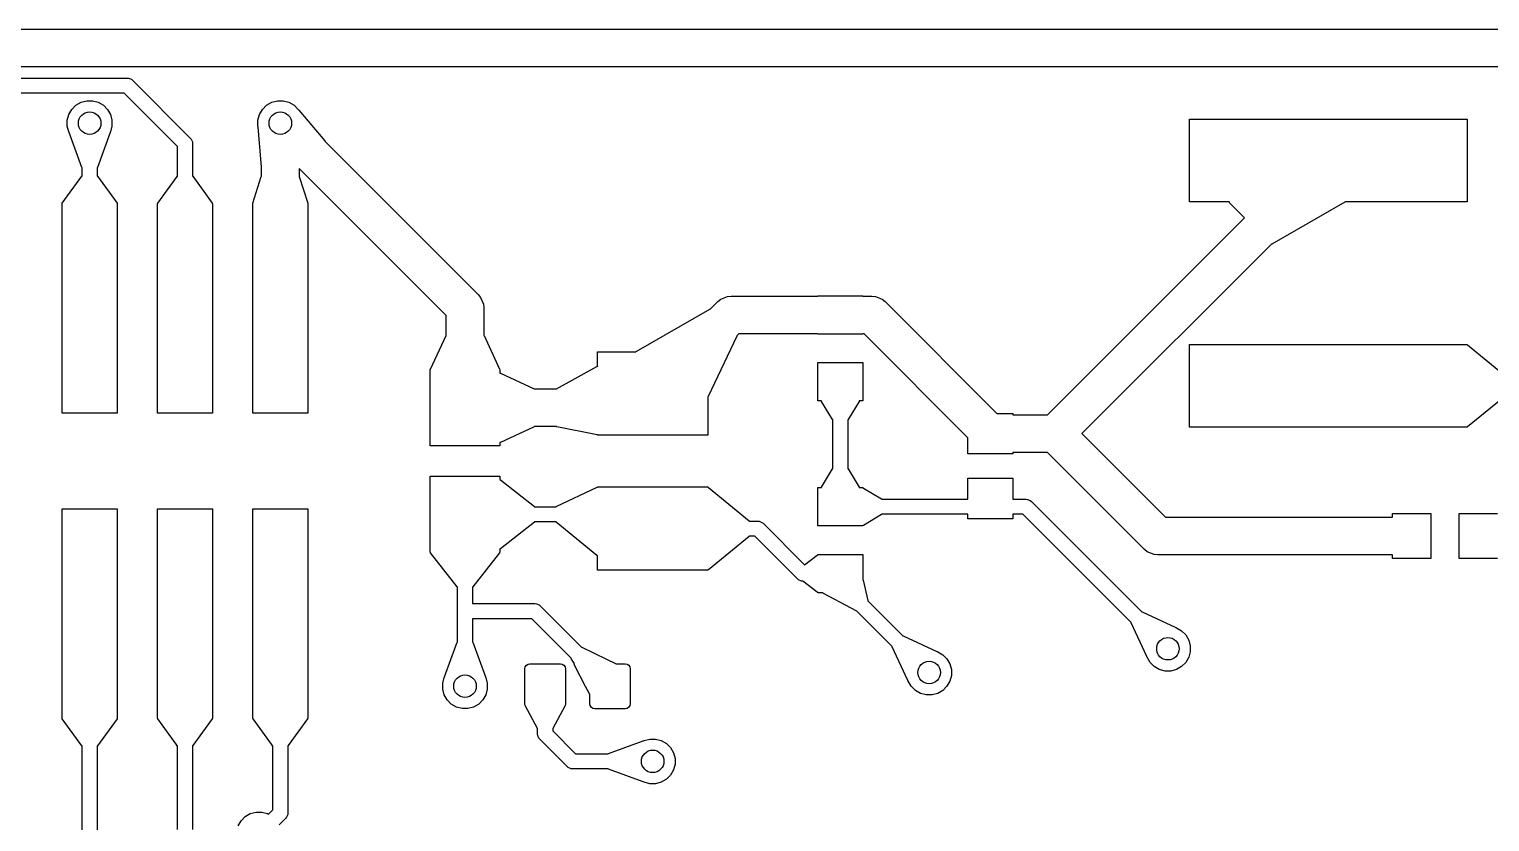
# Model space of a CAD drawing. Header units: inches. Extents: x 2.77 to 6.15, y -3.57 to -1.68.
# Drawn here: x 3.964 to 4.73, y -2.099 to -1.683 of the extents above; entities that cross this region are included whole.
import ezdxf

# ---------------------------------------------------------------- set-up
doc = ezdxf.new("R2010")
doc.units = ezdxf.units.IN
doc.header["$MEASUREMENT"] = 0
doc.layers.add('F.Cu', color=13, linetype='CONTINUOUS', true_color=0xc83434)

msp = doc.modelspace()

# ---------------------------------------------------------------- linework, layer by layer
at = {"layer": 'F.Cu', "linetype": 'CONTINUOUS'}
for p, q in [((3.87795, -1.68307), (4.75126, -1.68307)), ((4.74718, -1.70276), (3.88203, -1.70276)), ((3.93701, -1.70866), (3.99606, -1.70866)), ((3.99606, -1.70866), (4.01575, -1.70866)), ((4.01575, -1.70866), (4.01652, -1.70874)), ((4.01652, -1.70874), (4.01794, -1.70932)), ((4.01794, -1.70932), (4.01853, -1.70981)), ((4.01853, -1.70981), (4.04885, -1.74013)), ((3.99606, -1.71654), (3.93864, -1.71654)), ((3.98669, -1.72509), (3.98887, -1.72291)), ((3.98887, -1.72291), (3.99154, -1.72137)), ((3.99154, -1.72137), (3.99452, -1.72057)), ((3.99452, -1.72057), (3.9976, -1.72057)), ((4.01412, -1.71654), (3.99606, -1.71654)), ((3.9976, -1.72057), (4.00058, -1.72137)), ((4.00058, -1.72137), (4.00325, -1.72291)), ((4.00325, -1.72291), (4.00543, -1.72509)), ((4.04213, -1.74454), (4.01412, -1.71654)), ((4.08669, -1.72509), (4.08887, -1.72291)), ((4.08887, -1.72291), (4.09154, -1.72137)), ((4.09154, -1.72137), (4.09452, -1.72057)), ((4.09452, -1.72057), (4.0976, -1.72057)), ((4.0976, -1.72057), (4.10058, -1.72137)), ((4.10058, -1.72137), (4.10325, -1.72291)), ((4.10325, -1.72291), (4.10543, -1.72509)), ((3.98435, -1.73074), (3.98515, -1.72776)), ((3.98435, -1.73383), (3.98435, -1.73074)), ((3.98515, -1.72776), (3.98669, -1.72509)), ((4.00543, -1.72509), (4.00697, -1.72776)), ((4.00697, -1.72776), (4.00777, -1.73074)), ((4.00777, -1.73074), (4.00777, -1.73383)), ((4.08435, -1.73074), (4.08515, -1.72776)), ((4.08435, -1.73383), (4.08435, -1.73074)), ((4.08515, -1.72776), (4.08669, -1.72509)), ((4.10543, -1.72509), (4.10558, -1.72535)), ((4.10558, -1.72535), (4.10571, -1.72543)), ((4.10571, -1.72543), (4.11938, -1.74163)), ((4.57283, -1.77362), (4.57283, -1.73031)), ((4.57283, -1.73031), (4.7185, -1.73031)), ((4.7185, -1.73031), (4.7185, -1.77362)), ((3.98515, -1.7368), (3.98435, -1.73383)), ((3.98531, -1.73707), (3.98515, -1.7368)), ((3.9853, -1.73721), (3.98531, -1.73707)), ((3.99202, -1.7555), (3.9853, -1.73721)), ((4.00682, -1.73721), (4.00011, -1.7555)), ((4.00697, -1.7368), (4.00682, -1.73707)), ((4.00682, -1.73707), (4.00682, -1.73721)), ((4.00777, -1.73383), (4.00697, -1.7368)), ((4.08443, -1.73412), (4.08435, -1.73383)), ((4.08439, -1.73426), (4.08443, -1.73412)), ((4.08618, -1.75538), (4.08439, -1.73426)), ((4.04213, -1.76005), (4.04213, -1.74454)), ((4.04885, -1.74013), (4.04934, -1.74073)), ((4.04934, -1.74073), (4.04934, -1.74073)), ((4.04934, -1.74073), (4.04992, -1.74215)), ((4.04992, -1.74215), (4.05, -1.74291)), ((4.05, -1.74291), (4.05, -1.76005)), ((4.11938, -1.74163), (4.11941, -1.74171)), ((4.11941, -1.74171), (4.19987, -1.82217)), ((3.98169, -1.77427), (3.99199, -1.76014)), ((3.99199, -1.76014), (3.99213, -1.76005)), ((3.99212, -1.75567), (3.99202, -1.7555)), ((3.99213, -1.75567), (3.99212, -1.75567)), ((3.99213, -1.76005), (3.99213, -1.75567)), ((4.00011, -1.7555), (4, -1.75562)), ((4, -1.75562), (4, -1.76005)), ((4, -1.76005), (4.00009, -1.76008)), ((4.00009, -1.76008), (4.00014, -1.76014)), ((4.00014, -1.76014), (4.01043, -1.77427)), ((4.03174, -1.77421), (4.04193, -1.76021)), ((4.04193, -1.76021), (4.04207, -1.76009)), ((4.04207, -1.76009), (4.04213, -1.76005)), ((4.05, -1.76005), (4.05018, -1.76019)), ((4.05018, -1.76019), (4.06038, -1.7742)), ((4.08162, -1.77426), (4.08609, -1.76036)), ((4.08609, -1.76036), (4.08618, -1.7602)), ((4.08622, -1.75546), (4.08618, -1.75538)), ((4.08618, -1.75538), (4.08618, -1.75538)), ((4.08618, -1.7602), (4.08622, -1.76015)), ((4.08622, -1.76015), (4.08622, -1.75546)), ((4.18307, -1.83321), (4.10591, -1.75605)), ((4.10591, -1.75605), (4.10591, -1.76015)), ((4.10591, -1.76015), (4.10597, -1.76021)), ((4.10597, -1.76021), (4.10598, -1.76022)), ((4.10598, -1.76022), (4.10602, -1.76032)), ((4.10602, -1.76032), (4.1105, -1.77426)), ((3.98156, -1.88445), (3.98156, -1.77445)), ((3.98156, -1.77445), (3.98165, -1.77445)), ((3.98165, -1.77445), (3.98167, -1.77431)), ((3.98167, -1.77431), (3.98169, -1.77427)), ((4.01043, -1.77427), (4.01048, -1.77445)), ((4.01048, -1.77445), (4.01056, -1.77445)), ((4.01056, -1.77445), (4.01056, -1.88445)), ((4.03156, -1.88445), (4.03156, -1.77445)), ((4.03156, -1.77445), (4.03165, -1.77445)), ((4.03165, -1.77442), (4.03174, -1.77421)), ((4.03165, -1.77445), (4.03165, -1.77442)), ((4.06038, -1.7742), (4.06046, -1.77436)), ((4.06046, -1.77436), (4.06048, -1.77445)), ((4.06048, -1.77445), (4.06056, -1.77445)), ((4.06056, -1.77445), (4.06056, -1.88445)), ((4.08156, -1.88445), (4.08156, -1.77445)), ((4.08156, -1.77445), (4.0816, -1.77445)), ((4.0816, -1.77439), (4.08162, -1.77426)), ((4.0816, -1.77445), (4.0816, -1.77439)), ((4.1105, -1.77426), (4.11052, -1.77439)), ((4.11052, -1.77439), (4.11053, -1.77445)), ((4.11053, -1.77445), (4.11056, -1.77445)), ((4.11056, -1.77445), (4.11056, -1.88445)), ((4.59381, -1.77362), (4.57283, -1.77362)), ((4.59375, -1.77378), (4.59381, -1.77362)), ((4.59388, -1.77411), (4.59375, -1.77378)), ((4.60174, -1.78197), (4.59388, -1.77411)), ((4.65429, -1.77382), (4.61597, -1.79572)), ((4.65446, -1.77362), (4.65429, -1.77382)), ((4.7185, -1.77362), (4.65446, -1.77362)), ((4.49844, -1.88528), (4.60174, -1.78197)), ((4.61582, -1.79574), (4.51644, -1.89512)), ((4.61597, -1.79572), (4.61582, -1.79574)), ((4.19987, -1.82217), (4.2011, -1.82367)), ((4.33056, -1.82322), (4.33248, -1.82303)), ((4.33248, -1.82303), (4.37795, -1.82303)), ((4.37795, -1.82303), (4.37795, -1.82283)), ((4.37795, -1.82283), (4.40157, -1.82283)), ((4.40157, -1.82283), (4.40157, -1.82303)), ((4.40157, -1.82303), (4.40626, -1.82303)), ((4.40626, -1.82303), (4.40818, -1.82322)), ((4.2011, -1.82367), (4.2011, -1.82367)), ((4.2011, -1.82367), (4.20257, -1.82721)), ((4.20257, -1.82721), (4.20276, -1.82913)), ((4.20276, -1.82913), (4.20276, -1.84347)), ((4.28264, -1.85196), (4.32137, -1.82993)), ((4.32137, -1.82993), (4.32153, -1.82991)), ((4.32153, -1.82991), (4.32552, -1.82591)), ((4.32552, -1.82591), (4.32701, -1.82469)), ((4.32701, -1.82469), (4.33056, -1.82322)), ((4.32701, -1.82469), (4.32701, -1.82469)), ((4.40818, -1.82322), (4.41173, -1.82469)), ((4.41173, -1.82469), (4.41173, -1.82469)), ((4.41173, -1.82469), (4.41322, -1.82591)), ((4.41322, -1.82591), (4.47179, -1.88449)), ((4.18307, -1.8435), (4.18307, -1.83321)), ((4.17474, -1.86137), (4.18295, -1.84361)), ((4.18295, -1.84361), (4.18307, -1.8435)), ((4.20276, -1.84347), (4.20279, -1.84348)), ((4.20279, -1.84348), (4.20288, -1.84361)), ((4.20288, -1.84361), (4.21109, -1.86137)), ((4.33546, -1.84397), (4.32041, -1.8757)), ((4.3355, -1.84377), (4.33546, -1.84397)), ((4.33656, -1.84272), (4.3355, -1.84377)), ((4.3355, -1.84377), (4.3355, -1.84377)), ((4.37795, -1.84272), (4.33656, -1.84272)), ((4.37795, -1.84291), (4.37795, -1.84272)), ((4.40157, -1.84291), (4.37795, -1.84291)), ((4.40218, -1.84272), (4.40157, -1.84272)), ((4.40157, -1.84272), (4.40157, -1.84291)), ((4.45669, -1.89723), (4.40218, -1.84272)), ((4.2624, -1.85982), (4.2624, -1.85217)), ((4.2624, -1.85217), (4.28246, -1.85217)), ((4.28246, -1.85217), (4.28264, -1.85196)), ((4.57283, -1.89173), (4.57283, -1.84843)), ((4.57283, -1.84843), (4.7185, -1.84843)), ((4.7185, -1.84843), (4.7185, -1.84852)), ((4.7185, -1.84852), (4.71862, -1.84854)), ((4.71862, -1.84854), (4.71869, -1.84858)), ((4.71869, -1.84858), (4.73999, -1.86601)), ((4.17469, -1.86155), (4.17474, -1.86137)), ((4.21109, -1.86137), (4.2111, -1.86165)), ((4.24084, -1.87153), (4.26206, -1.85987)), ((4.26206, -1.85987), (4.26223, -1.85982)), ((4.26223, -1.85982), (4.26235, -1.85981)), ((4.26235, -1.85981), (4.2624, -1.85982)), ((4.37795, -1.87795), (4.37795, -1.85787)), ((4.37795, -1.85787), (4.40157, -1.85787)), ((4.40157, -1.85787), (4.40157, -1.87795)), ((4.17461, -1.90142), (4.17461, -1.86165)), ((4.17461, -1.86165), (4.17473, -1.86165)), ((4.17473, -1.86165), (4.17469, -1.86155)), ((4.2111, -1.86165), (4.21122, -1.86165)), ((4.21122, -1.86165), (4.21122, -1.86337)), ((4.21122, -1.86337), (4.21146, -1.86335)), ((4.21146, -1.86335), (4.21146, -1.86335)), ((4.21146, -1.86335), (4.21156, -1.86338)), ((4.21156, -1.86338), (4.22918, -1.87153)), ((4.22918, -1.87153), (4.22932, -1.87164)), ((4.22932, -1.87164), (4.22937, -1.87169)), ((4.22937, -1.87169), (4.2407, -1.87169)), ((4.2407, -1.87169), (4.24084, -1.87153)), ((4.32041, -1.8757), (4.32028, -1.87582)), ((4.32028, -1.87582), (4.32028, -1.89587)), ((4.73999, -1.87416), (4.71869, -1.89158)), ((4.37986, -1.87795), (4.37795, -1.87795)), ((4.37991, -1.87826), (4.37986, -1.87795)), ((4.38569, -1.88777), (4.37991, -1.87826)), ((4.39962, -1.87826), (4.39384, -1.88777)), ((4.39968, -1.87802), (4.39962, -1.87826)), ((4.40157, -1.87795), (4.39965, -1.87795)), ((4.39965, -1.87795), (4.39968, -1.87802)), ((4.01056, -1.88445), (3.98156, -1.88445)), ((4.06056, -1.88445), (4.03156, -1.88445)), ((4.11056, -1.88445), (4.08156, -1.88445)), ((4.22921, -1.89152), (4.21159, -1.89967)), ((4.22935, -1.89138), (4.22921, -1.89152)), ((4.24081, -1.89138), (4.22935, -1.89138)), ((4.24084, -1.8914), (4.24081, -1.89138)), ((4.24101, -1.89147), (4.24084, -1.8914)), ((4.26217, -1.89582), (4.24101, -1.89147)), ((4.38576, -1.88786), (4.38569, -1.88777)), ((4.38583, -1.88788), (4.38576, -1.88786)), ((4.38583, -1.91351), (4.38583, -1.88788)), ((4.39384, -1.88777), (4.3937, -1.88787)), ((4.3937, -1.88787), (4.3937, -1.91349)), ((4.47179, -1.88449), (4.48031, -1.88449)), ((4.48031, -1.88449), (4.48031, -1.88528)), ((4.48031, -1.88528), (4.49844, -1.88528)), ((4.7185, -1.89173), (4.57283, -1.89173)), ((4.71869, -1.89158), (4.7185, -1.89163)), ((4.7185, -1.89163), (4.7185, -1.89173)), ((4.21159, -1.89967), (4.21142, -1.89971)), ((4.26232, -1.89582), (4.26217, -1.89582)), ((4.2624, -1.89581), (4.26232, -1.89582)), ((4.2624, -1.89587), (4.2624, -1.89581)), ((4.32028, -1.89587), (4.2624, -1.89587)), ((4.45669, -1.90575), (4.45669, -1.89723)), ((4.51644, -1.89512), (4.5603, -1.93898)), ((4.21122, -1.90142), (4.17461, -1.90142)), ((4.2113, -1.89972), (4.21122, -1.89969)), ((4.21122, -1.89969), (4.21122, -1.90142)), ((4.21142, -1.89971), (4.2113, -1.89972)), ((4.48031, -1.90575), (4.45669, -1.90575)), ((4.49844, -1.90496), (4.48031, -1.90496)), ((4.48031, -1.90496), (4.48031, -1.90575)), ((4.54926, -1.95578), (4.49844, -1.90496)), ((4.37991, -1.92312), (4.38569, -1.91361)), ((4.38569, -1.91361), (4.38583, -1.91351)), ((4.3937, -1.91349), (4.39377, -1.91352)), ((4.39377, -1.91352), (4.39384, -1.91361)), ((4.39384, -1.91361), (4.39962, -1.92312)), ((4.17461, -1.95724), (4.17461, -1.91748)), ((4.17461, -1.91748), (4.21122, -1.91748)), ((4.21122, -1.91748), (4.21122, -1.91922)), ((4.21122, -1.91922), (4.21126, -1.91921)), ((4.21126, -1.91921), (4.21154, -1.91931)), ((4.21154, -1.91931), (4.22935, -1.93329)), ((4.45669, -1.92953), (4.45669, -1.9185)), ((4.45669, -1.9185), (4.48031, -1.9185)), ((4.48031, -1.9185), (4.48031, -1.92953)), ((4.24081, -1.9333), (4.2622, -1.92313)), ((4.2622, -1.92313), (4.2624, -1.92312)), ((4.2624, -1.92312), (4.2624, -1.92303)), ((4.2624, -1.92303), (4.32028, -1.92303)), ((4.32028, -1.92303), (4.32028, -1.92321)), ((4.32028, -1.92321), (4.32047, -1.92323)), ((4.32047, -1.92323), (4.3205, -1.92324)), ((4.3205, -1.92324), (4.3206, -1.9233)), ((4.3206, -1.9233), (4.34189, -1.94075)), ((4.37795, -1.9435), (4.37795, -1.92343)), ((4.37795, -1.92343), (4.37987, -1.92343)), ((4.37984, -1.92335), (4.37991, -1.92312)), ((4.37987, -1.92343), (4.37984, -1.92335)), ((4.39962, -1.92312), (4.39966, -1.92343)), ((4.39966, -1.92343), (4.40157, -1.92343)), ((4.40157, -1.92343), (4.40157, -1.92358)), ((4.40157, -1.92358), (4.4018, -1.92358)), ((4.4018, -1.92358), (4.40181, -1.92358)), ((4.40181, -1.92358), (4.4019, -1.92363)), ((4.4019, -1.92363), (4.41131, -1.92935)), ((4.41131, -1.92935), (4.41145, -1.92947)), ((4.41145, -1.92947), (4.41149, -1.92953)), ((4.41149, -1.92953), (4.45669, -1.92953)), ((4.48031, -1.92953), (4.48717, -1.92953)), ((4.48717, -1.92953), (4.48793, -1.9296)), ((4.48793, -1.9296), (4.48935, -1.93019)), ((4.48935, -1.93019), (4.48995, -1.93068)), ((3.98156, -2.04445), (3.98156, -1.93445)), ((3.98156, -1.93445), (4.01056, -1.93445)), ((4.01056, -1.93445), (4.01056, -2.04445)), ((4.03156, -2.04445), (4.03156, -1.93445)), ((4.03156, -1.93445), (4.06056, -1.93445)), ((4.06056, -1.93445), (4.06056, -2.04445)), ((4.08156, -2.04445), (4.08156, -1.93445)), ((4.08156, -1.93445), (4.11056, -1.93445)), ((4.11056, -1.93445), (4.11056, -2.04445)), ((4.22935, -1.93329), (4.22943, -1.93343)), ((4.22943, -1.93343), (4.24067, -1.93343)), ((4.24067, -1.93343), (4.24069, -1.93339)), ((4.24069, -1.93339), (4.24081, -1.9333)), ((4.41134, -1.93757), (4.40194, -1.94328)), ((4.41148, -1.9374), (4.41134, -1.93757)), ((4.45669, -1.9374), (4.41148, -1.9374)), ((4.45669, -1.93976), (4.45669, -1.9374)), ((4.48553, -1.9374), (4.48031, -1.9374)), ((4.48031, -1.9374), (4.48031, -1.93976)), ((4.54229, -1.99415), (4.48553, -1.9374)), ((4.48995, -1.93068), (4.54782, -1.98855)), ((4.67933, -1.93898), (4.67933, -1.93701)), ((4.67933, -1.93701), (4.69941, -1.93701)), ((4.69941, -1.93701), (4.69941, -1.96063)), ((4.71437, -1.96063), (4.71437, -1.93701)), ((4.71437, -1.93701), (4.73445, -1.93701)), ((4.22935, -1.94144), (4.21154, -1.95542)), ((4.22939, -1.9414), (4.22935, -1.94144)), ((4.22943, -1.9413), (4.22939, -1.9414)), ((4.24065, -1.9413), (4.22943, -1.9413)), ((4.24072, -1.94144), (4.24065, -1.9413)), ((4.26212, -1.95898), (4.24072, -1.94144)), ((4.34189, -1.94075), (4.342, -1.94089)), ((4.342, -1.94089), (4.34203, -1.94094)), ((4.34203, -1.94094), (4.34646, -1.94094)), ((4.34646, -1.94094), (4.34722, -1.94102)), ((4.34722, -1.94102), (4.34864, -1.94161)), ((4.34864, -1.94161), (4.34924, -1.9421)), ((4.34924, -1.9421), (4.371, -1.96385)), ((4.40157, -1.9435), (4.37795, -1.9435)), ((4.40166, -1.94336), (4.40157, -1.94335)), ((4.40157, -1.94335), (4.40157, -1.9435)), ((4.40177, -1.94335), (4.40166, -1.94336)), ((4.40194, -1.94328), (4.40177, -1.94335)), ((4.48031, -1.93976), (4.45669, -1.93976)), ((4.5603, -1.93898), (4.67933, -1.93898)), ((4.3419, -1.949), (4.32063, -1.96644)), ((4.34203, -1.94882), (4.3419, -1.949)), ((4.34204, -1.94882), (4.34203, -1.94882)), ((4.34483, -1.94882), (4.34204, -1.94882)), ((4.36729, -1.97129), (4.34483, -1.94882)), ((4.17476, -1.95724), (4.17461, -1.95724)), ((4.17485, -1.95755), (4.17476, -1.95724)), ((4.18884, -1.97537), (4.17485, -1.95755)), ((4.21098, -1.95755), (4.19699, -1.97537)), ((4.21108, -1.95729), (4.21098, -1.95755)), ((4.21122, -1.95724), (4.21106, -1.95724)), ((4.21106, -1.95724), (4.21108, -1.95729)), ((4.21154, -1.95542), (4.21122, -1.95551)), ((4.21122, -1.95551), (4.21122, -1.95724)), ((4.26235, -1.95908), (4.26212, -1.95898)), ((4.2624, -1.95907), (4.26235, -1.95908)), ((4.2624, -1.96673), (4.2624, -1.95907)), ((4.371, -1.96385), (4.37759, -1.95875)), ((4.37759, -1.95875), (4.37775, -1.95867)), ((4.37775, -1.95867), (4.37784, -1.95864)), ((4.37784, -1.95864), (4.37795, -1.95865)), ((4.37795, -1.95865), (4.37795, -1.95846)), ((4.37795, -1.95846), (4.40157, -1.95846)), ((4.40157, -1.95846), (4.40157, -1.9717)), ((4.55075, -1.957), (4.54926, -1.95578)), ((4.5543, -1.95847), (4.55075, -1.957)), ((4.55075, -1.957), (4.55075, -1.957)), ((4.55622, -1.95866), (4.5543, -1.95847)), ((4.67933, -1.95866), (4.55622, -1.95866)), ((4.67933, -1.96063), (4.67933, -1.95866)), ((4.69941, -1.96063), (4.67933, -1.96063)), ((4.73445, -1.96063), (4.71437, -1.96063)), ((4.32028, -1.96673), (4.2624, -1.96673)), ((4.32037, -1.96656), (4.32028, -1.96655)), ((4.32028, -1.96655), (4.32028, -1.96673)), ((4.32047, -1.96653), (4.32037, -1.96656)), ((4.32063, -1.96644), (4.32047, -1.96653)), ((4.18887, -1.97542), (4.18884, -1.97537)), ((4.18898, -1.97546), (4.18887, -1.97542)), ((4.18898, -1.98819), (4.18898, -1.97546)), ((4.19699, -1.97537), (4.19685, -1.97545)), ((4.19685, -1.97545), (4.19685, -1.98425)), ((4.36789, -1.97178), (4.36729, -1.97129)), ((4.36931, -1.97237), (4.36789, -1.97178)), ((4.37008, -1.97244), (4.36931, -1.97237)), ((4.3776, -1.97827), (4.37008, -1.97244)), ((4.40157, -1.9717), (4.40162, -1.97174)), ((4.40162, -1.97174), (4.40163, -1.97176)), ((4.40163, -1.97176), (4.40167, -1.97188)), ((4.40167, -1.97188), (4.40425, -1.98252)), ((4.37772, -1.97834), (4.3776, -1.97827)), ((4.37774, -1.97835), (4.37772, -1.97834)), ((4.37775, -1.97835), (4.37774, -1.97835)), ((4.37795, -1.97836), (4.37775, -1.97835)), ((4.37795, -1.97854), (4.37795, -1.97836)), ((4.38063, -1.97854), (4.37795, -1.97854)), ((4.38067, -1.9787), (4.38063, -1.97854)), ((4.38072, -1.97875), (4.38067, -1.9787)), ((4.38086, -1.97887), (4.38072, -1.97875)), ((4.39541, -1.98664), (4.38086, -1.97887)), ((4.40426, -1.9827), (4.40424, -1.98277)), ((4.40424, -1.98277), (4.42255, -2.00107)), ((4.40425, -1.98252), (4.40426, -1.9827)), ((4.18898, -2.00422), (4.18898, -1.98819)), ((4.19685, -1.98425), (4.22961, -1.98425)), ((4.22961, -1.98425), (4.23037, -1.98433)), ((4.23037, -1.98433), (4.23179, -1.98492)), ((4.23179, -1.98492), (4.23239, -1.98541)), ((4.23239, -1.98541), (4.25406, -2.00707)), ((4.39838, -1.98822), (4.39541, -1.98664)), ((4.39841, -1.98824), (4.39838, -1.98822)), ((4.39846, -1.98826), (4.39841, -1.98824)), ((4.39847, -1.98826), (4.39846, -1.98826)), ((4.39852, -1.98828), (4.39847, -1.98826)), ((4.39847, -1.98826), (4.39847, -1.98826)), ((4.39853, -1.98828), (4.39852, -1.98828)), ((4.39861, -1.98828), (4.39853, -1.98828)), ((4.41701, -2.00667), (4.39861, -1.98828)), ((4.54782, -1.98855), (4.54783, -1.98855)), ((4.54783, -1.98855), (4.54802, -1.98859)), ((4.54802, -1.98859), (4.5657, -1.99678)), ((4.22798, -1.99213), (4.19685, -1.99213)), ((4.19685, -1.99213), (4.19685, -2.00423)), ((4.24849, -2.01264), (4.22798, -1.99213)), ((4.54229, -1.99432), (4.54229, -1.99415)), ((4.55048, -2.012), (4.54229, -1.99432)), ((4.5657, -1.99678), (4.56579, -1.99688)), ((4.56579, -1.99688), (4.56609, -1.99696)), ((4.56609, -1.99696), (4.56876, -1.9985)), ((4.56876, -1.9985), (4.57095, -2.00068)), ((4.18218, -2.02254), (4.18883, -2.00443)), ((4.18883, -2.00443), (4.18893, -2.00427)), ((4.18893, -2.00427), (4.18898, -2.00422)), ((4.19685, -2.00423), (4.19693, -2.0043)), ((4.19693, -2.0043), (4.19693, -2.0043)), ((4.19693, -2.0043), (4.19698, -2.00439)), ((4.19698, -2.00439), (4.20364, -2.02254)), ((4.41702, -2.00684), (4.41701, -2.00667)), ((4.4252, -2.02452), (4.41702, -2.00684)), ((4.42255, -2.00107), (4.42255, -2.00107)), ((4.42255, -2.00107), (4.42274, -2.00111)), ((4.42274, -2.00111), (4.44042, -2.0093)), ((4.57095, -2.00068), (4.57249, -2.00335)), ((4.57249, -2.00335), (4.57328, -2.00633)), ((4.57328, -2.00633), (4.57328, -2.00942)), ((4.2485, -2.01271), (4.24849, -2.01264)), ((4.24855, -2.01288), (4.2485, -2.01271)), ((4.24876, -2.01331), (4.24855, -2.01288)), ((4.24878, -2.01333), (4.24876, -2.01331)), ((4.24879, -2.01335), (4.24878, -2.01333)), ((4.2488, -2.01337), (4.24879, -2.01335)), ((4.25016, -2.01541), (4.2488, -2.01337)), ((4.25406, -2.00707), (4.25416, -2.00706)), ((4.25416, -2.00706), (4.25416, -2.00706)), ((4.25416, -2.00706), (4.25417, -2.00707)), ((4.25417, -2.00707), (4.25423, -2.00709)), ((4.25423, -2.00709), (4.25423, -2.00709)), ((4.25423, -2.00709), (4.25423, -2.00709)), ((4.25423, -2.00709), (4.25426, -2.0071)), ((4.25426, -2.0071), (4.26716, -2.01332)), ((4.26716, -2.01332), (4.27177, -2.01554)), ((4.44042, -2.0093), (4.44052, -2.0094)), ((4.44052, -2.0094), (4.44082, -2.00948)), ((4.44082, -2.00948), (4.44349, -2.01102)), ((4.44349, -2.01102), (4.44567, -2.0132)), ((4.44567, -2.0132), (4.44721, -2.01587)), ((4.55058, -2.0121), (4.55048, -2.012)), ((4.55066, -2.01239), (4.55058, -2.0121)), ((4.5522, -2.01506), (4.55066, -2.01239)), ((4.57249, -2.01239), (4.57095, -2.01506)), ((4.57328, -2.00942), (4.57249, -2.01239)), ((4.22433, -2.01841), (4.22453, -2.01739)), ((4.22433, -2.03671), (4.22433, -2.01841)), ((4.22453, -2.01739), (4.22511, -2.01653)), ((4.22511, -2.01653), (4.22597, -2.01595)), ((4.22597, -2.01595), (4.22699, -2.01575)), ((4.22699, -2.01575), (4.24293, -2.01575)), ((4.24293, -2.01575), (4.24395, -2.01595)), ((4.24395, -2.01595), (4.24481, -2.01653)), ((4.24481, -2.01653), (4.24539, -2.01739)), ((4.24539, -2.01739), (4.24559, -2.01841)), ((4.24559, -2.01841), (4.24559, -2.03671)), ((4.25025, -2.01585), (4.25016, -2.01541)), ((4.25035, -2.01633), (4.25025, -2.01585)), ((4.25036, -2.01639), (4.25035, -2.01633)), ((4.25039, -2.01645), (4.25036, -2.01639)), ((4.25041, -2.01651), (4.25039, -2.01645)), ((4.25616, -2.0277), (4.25041, -2.01651)), ((4.27177, -2.01554), (4.27192, -2.01565)), ((4.27192, -2.01565), (4.27198, -2.01572)), ((4.27198, -2.01572), (4.27199, -2.01575)), ((4.27199, -2.01575), (4.27695, -2.01575)), ((4.27695, -2.01575), (4.27797, -2.01595)), ((4.27797, -2.01595), (4.27883, -2.01653)), ((4.27883, -2.01653), (4.2794, -2.01739)), ((4.2794, -2.01739), (4.27961, -2.01841)), ((4.27961, -2.01841), (4.27961, -2.03671)), ((4.44721, -2.01587), (4.44801, -2.01885)), ((4.44801, -2.02194), (4.44721, -2.02491)), ((4.44801, -2.01885), (4.44801, -2.02194)), ((4.55438, -2.01724), (4.5522, -2.01506)), ((4.55705, -2.01879), (4.55438, -2.01724)), ((4.56003, -2.01958), (4.55705, -2.01879)), ((4.56312, -2.01958), (4.56003, -2.01958)), ((4.56609, -2.01879), (4.56312, -2.01958)), ((4.56876, -2.01724), (4.56609, -2.01879)), ((4.57095, -2.01506), (4.56876, -2.01724)), ((4.1812, -2.02602), (4.182, -2.02304)), ((4.1812, -2.0291), (4.1812, -2.02602)), ((4.182, -2.03208), (4.1812, -2.0291)), ((4.182, -2.02304), (4.18215, -2.02277)), ((4.18215, -2.02271), (4.18218, -2.02255)), ((4.18215, -2.02272), (4.18215, -2.02271)), ((4.18215, -2.02277), (4.18215, -2.02272)), ((4.18218, -2.02255), (4.18218, -2.02254)), ((4.20364, -2.02254), (4.20367, -2.02272)), ((4.20367, -2.02272), (4.20367, -2.02277)), ((4.20367, -2.02277), (4.20383, -2.02304)), ((4.20383, -2.02304), (4.20462, -2.02602)), ((4.20462, -2.0291), (4.20383, -2.03208)), ((4.20462, -2.02602), (4.20462, -2.0291)), ((4.25812, -2.03151), (4.25616, -2.0277)), ((4.42531, -2.02462), (4.4252, -2.02452)), ((4.42539, -2.02491), (4.42531, -2.02462)), ((4.42693, -2.02758), (4.42539, -2.02491)), ((4.42911, -2.02976), (4.42693, -2.02758)), ((4.43178, -2.03131), (4.42911, -2.02976)), ((4.44349, -2.02976), (4.44082, -2.03131)), ((4.44567, -2.02758), (4.44349, -2.02976)), ((4.44721, -2.02491), (4.44567, -2.02758)), ((4.18354, -2.03475), (4.182, -2.03208)), ((4.18572, -2.03693), (4.18354, -2.03475)), ((4.18839, -2.03847), (4.18572, -2.03693)), ((4.2001, -2.03693), (4.19743, -2.03847)), ((4.20228, -2.03475), (4.2001, -2.03693)), ((4.20383, -2.03208), (4.20228, -2.03475)), ((4.22453, -2.03773), (4.22433, -2.03671)), ((4.24559, -2.03671), (4.24539, -2.03773)), ((4.25821, -2.03164), (4.25812, -2.03151)), ((4.25825, -2.03168), (4.25821, -2.03164)), ((4.25835, -2.03171), (4.25825, -2.03168)), ((4.25835, -2.03671), (4.25835, -2.03171)), ((4.25855, -2.03773), (4.25835, -2.03671)), ((4.27961, -2.03671), (4.2794, -2.03773)), ((4.43476, -2.0321), (4.43178, -2.03131)), ((4.43784, -2.0321), (4.43476, -2.0321)), ((4.44082, -2.03131), (4.43784, -2.0321)), ((3.98165, -2.04445), (3.98156, -2.04445)), ((3.98169, -2.04463), (3.98165, -2.04445)), ((3.99199, -2.05876), (3.98169, -2.04463)), ((4.01043, -2.04463), (4.00014, -2.05876)), ((4.01046, -2.04459), (4.01043, -2.04463)), ((4.01048, -2.04445), (4.01046, -2.04459)), ((4.01056, -2.04445), (4.01048, -2.04445)), ((4.03165, -2.04445), (4.03156, -2.04445)), ((4.03167, -2.04454), (4.03165, -2.04445)), ((4.03175, -2.0447), (4.03167, -2.04454)), ((4.04136, -2.0579), (4.03175, -2.0447)), ((4.06039, -2.04469), (4.05019, -2.05869)), ((4.06047, -2.04448), (4.06039, -2.04469)), ((4.06048, -2.04445), (4.06047, -2.04448)), ((4.06056, -2.04445), (4.06048, -2.04445)), ((4.08165, -2.04445), (4.08156, -2.04445)), ((4.08167, -2.04454), (4.08165, -2.04445)), ((4.08175, -2.0447), (4.08167, -2.04454)), ((4.09136, -2.0579), (4.08175, -2.0447)), ((4.11039, -2.04469), (4.10019, -2.05869)), ((4.11047, -2.04448), (4.11039, -2.04469)), ((4.11048, -2.04445), (4.11047, -2.04448)), ((4.11056, -2.04445), (4.11048, -2.04445)), ((4.19137, -2.03927), (4.18839, -2.03847)), ((4.19446, -2.03927), (4.19137, -2.03927)), ((4.19743, -2.03847), (4.19446, -2.03927)), ((4.22469, -2.03796), (4.22453, -2.03773)), ((4.22469, -2.03803), (4.22469, -2.03796)), ((4.23089, -2.04975), (4.22469, -2.03803)), ((4.24523, -2.03803), (4.23903, -2.04975)), ((4.24525, -2.03793), (4.24523, -2.03803)), ((4.24539, -2.03773), (4.24525, -2.03793)), ((4.25912, -2.03859), (4.25855, -2.03773)), ((4.25999, -2.03917), (4.25912, -2.03859)), ((4.261, -2.03937), (4.25999, -2.03917)), ((4.27695, -2.03937), (4.261, -2.03937)), ((4.27797, -2.03917), (4.27695, -2.03937)), ((4.27883, -2.03859), (4.27797, -2.03917)), ((4.2794, -2.03773), (4.27883, -2.03859)), ((4.23098, -2.04987), (4.23089, -2.04975)), ((4.23102, -2.04989), (4.23098, -2.04987)), ((4.23102, -2.0526), (4.23102, -2.04989)), ((4.2311, -2.05337), (4.23102, -2.0526)), ((4.23903, -2.04975), (4.2389, -2.04986)), ((4.2389, -2.04986), (4.2389, -2.05097)), ((4.2389, -2.05097), (4.25092, -2.06299)), ((3.99203, -2.05881), (3.99199, -2.05876)), ((3.99213, -2.05885), (3.99203, -2.05881)), ((3.99213, -2.30922), (3.99213, -2.05885)), ((4.00014, -2.05876), (4, -2.05884)), ((4, -2.05884), (4, -2.34035)), ((4.04195, -2.05871), (4.04136, -2.0579)), ((4.04213, -2.05884), (4.04195, -2.05871)), ((4.04213, -2.10264), (4.04213, -2.05884)), ((4.05006, -2.05881), (4.05, -2.05884)), ((4.05, -2.05884), (4.05, -2.1026)), ((4.05019, -2.05869), (4.05006, -2.05881)), ((4.09195, -2.05871), (4.09136, -2.0579)), ((4.09213, -2.05884), (4.09195, -2.05871)), ((4.09213, -2.09239), (4.09213, -2.05884)), ((4.10006, -2.05881), (4.1, -2.05884)), ((4.1, -2.05884), (4.1, -2.09402)), ((4.10019, -2.05869), (4.10006, -2.05881)), ((4.23169, -2.05479), (4.2311, -2.05337)), ((4.23218, -2.05538), (4.23169, -2.05479)), ((4.24651, -2.06971), (4.23218, -2.05538)), ((4.26812, -2.06288), (4.28641, -2.05617)), ((4.28641, -2.05617), (4.28655, -2.05617)), ((4.28655, -2.05617), (4.28682, -2.05602)), ((4.28682, -2.05602), (4.2898, -2.05522)), ((4.2898, -2.05522), (4.29288, -2.05522)), ((4.29288, -2.05522), (4.29586, -2.05602)), ((4.29586, -2.05602), (4.29853, -2.05756)), ((4.29853, -2.05756), (4.30071, -2.05974)), ((4.30071, -2.05974), (4.30225, -2.06241)), ((4.25092, -2.06299), (4.26795, -2.06299)), ((4.26795, -2.06299), (4.26812, -2.06288)), ((4.26795, -2.06299), (4.26795, -2.06299)), ((4.30225, -2.06241), (4.30305, -2.06539)), ((4.30305, -2.06539), (4.30305, -2.06847)), ((4.2471, -2.0702), (4.24651, -2.06971)), ((4.24852, -2.07079), (4.2471, -2.0702)), ((4.24929, -2.07087), (4.24852, -2.07079)), ((4.268, -2.07087), (4.24929, -2.07087)), ((4.26812, -2.07098), (4.268, -2.07087)), ((4.28641, -2.07769), (4.26812, -2.07098)), ((4.30071, -2.07412), (4.29853, -2.0763)), ((4.30225, -2.07145), (4.30071, -2.07412)), ((4.30305, -2.06847), (4.30225, -2.07145)), ((4.28655, -2.07769), (4.28641, -2.07769)), ((4.28682, -2.07784), (4.28655, -2.07769)), ((4.2898, -2.07864), (4.28682, -2.07784)), ((4.29288, -2.07864), (4.2898, -2.07864)), ((4.29586, -2.07784), (4.29288, -2.07864)), ((4.29853, -2.0763), (4.29586, -2.07784)), ((4.07394, -2.10072), (4.07548, -2.09805)), ((4.07548, -2.09805), (4.07766, -2.09587)), ((4.07766, -2.09587), (4.08033, -2.09432)), ((4.08033, -2.09432), (4.08331, -2.09353)), ((4.08331, -2.09353), (4.08639, -2.09353)), ((4.08639, -2.09353), (4.08937, -2.09432)), ((4.08937, -2.09432), (4.08989, -2.09463)), ((4.08989, -2.09463), (4.09213, -2.09239)), ((4.09885, -2.09681), (4.09546, -2.10019)), ((4.09934, -2.09621), (4.09885, -2.09681)), ((4.09951, -2.0958), (4.09934, -2.09621)), ((4.09992, -2.09479), (4.09951, -2.0958)), ((4.1, -2.09402), (4.09992, -2.09479))]:
    msp.add_line(p, q, dxfattribs=at)
at = {"layer": 'F.Cu'}
for centre in [(3.99606, -1.73228), (4.09606, -1.73228), (4.56157, -2.00787), (4.4363, -2.02039), (4.19291, -2.02756), (4.29134, -2.06693)]:
    msp.add_circle(centre, 0.00591, dxfattribs=at)

doc.saveas('drawing.dxf')
